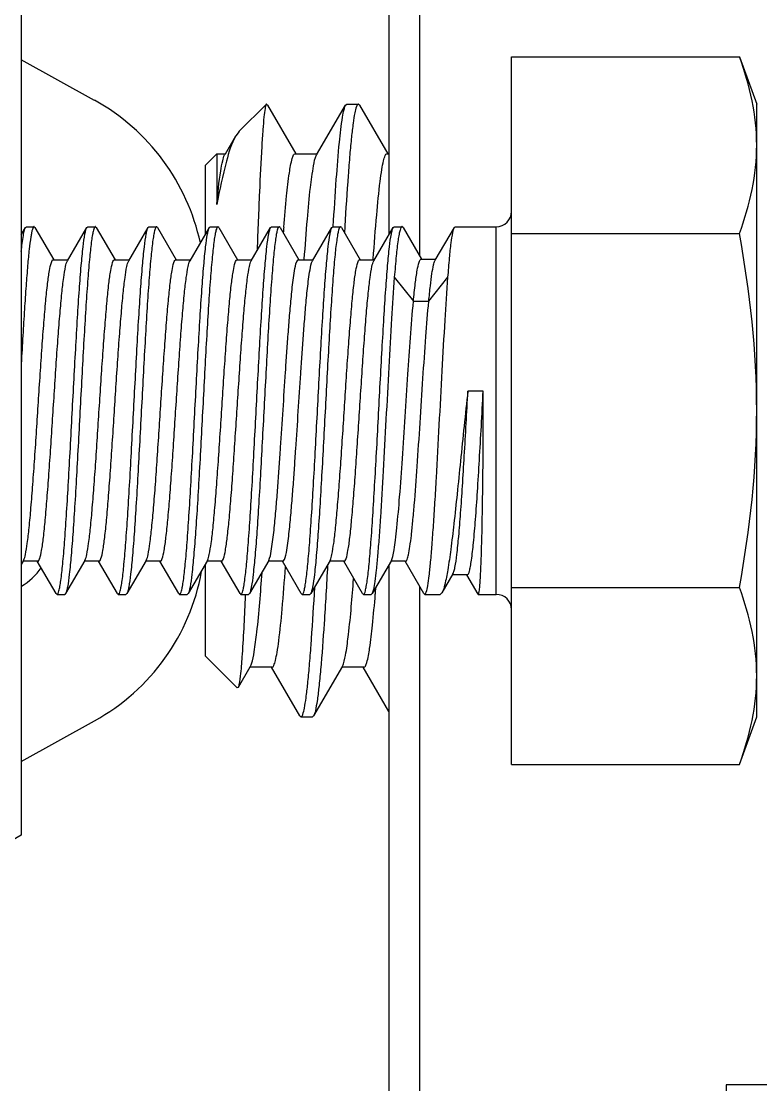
# Model space of a CAD drawing. Extents: x 4995099 to 5303443, y 4627657 to 4889583.
# Drawn here: x 5062047.6 to 5062170.9, y 4728725.1 to 4728902.5 of the extents above; entities that cross this region are included whole.
import ezdxf

# ---------------------------------------------------------------- set-up
doc = ezdxf.new("R2010")
doc.units = 0
doc.header["$LTSCALE"] = 1000
doc.header["$MEASUREMENT"] = 0
doc.layers.get('0').update_dxf_attribs({"color": 4, "linetype": 'CONTINUOUS'})

msp = doc.modelspace()

# ---------------------------------------------------------------- linework, layer by layer
for p, q in [((5062108.9, 4729011.34), (5062108.9, 4728866.89)), ((5062114.02, 4728960.23), (5062114.02, 4728863.34)), ((5062047.57, 4728908.39), (5062047.57, 4728766.75)), ((5062059.81, 4728889.3), (5062047.57, 4728896.08)), ((5062129.35, 4728896.58), (5062167.36, 4728896.58)), ((5062129.35, 4728778.55), (5062129.35, 4728896.58)), ((5062167.36, 4728896.58), (5062170.24, 4728888.68)), ((5062083.89, 4728884.11), (5062088.46, 4728888.68)), ((5062088.46, 4728888.68), (5062088.43, 4728888.64)), ((5062088.66, 4728888.5), (5062088.46, 4728888.68)), ((5062101.67, 4728888.51), (5062101.87, 4728888.68)), ((5062101.87, 4728888.68), (5062103.79, 4728888.68)), ((5062101.87, 4728888.68), (5062103.79, 4728888.68)), ((5062103.79, 4728888.68), (5062103.77, 4728888.67)), ((5062104, 4728888.5), (5062103.79, 4728888.68)), ((5062170.24, 4728786.46), (5062170.24, 4728888.68)), ((5062088.66, 4728888.5), (5062093.36, 4728880.4)), ((5062096.84, 4728880.19), (5062101.67, 4728888.51)), ((5062104, 4728888.5), (5062108.69, 4728880.4)), ((5062081.62, 4728880.4), (5062083.37, 4728883.39)), ((5062083.9, 4728884.11), (5062083.37, 4728883.39)), ((5062078.24, 4728878.46), (5062080.18, 4728880.4)), ((5062080.18, 4728880.4), (5062081.62, 4728880.4)), ((5062080.18, 4728880.4), (5062080.18, 4728871.93)), ((5062081.5, 4728880.19), (5062081.62, 4728880.4)), ((5062093.24, 4728880.4), (5062096.96, 4728880.4)), ((5062108.57, 4728880.4), (5062108.9, 4728880.4)), ((5062078.24, 4728878.46), (5062078.24, 4728866.89)), ((5062047.57, 4728866.89), (5062048.28, 4728868.11)), ((5062048.28, 4728868.11), (5062048.43, 4728868.23)), ((5062048.43, 4728868.23), (5062049.71, 4728868.23)), ((5062048.43, 4728868.23), (5062049.71, 4728868.23)), ((5062049.86, 4728868.11), (5062049.71, 4728868.23)), ((5062049.86, 4728868.11), (5062052.99, 4728862.71)), ((5062055.27, 4728862.56), (5062058.5, 4728868.11)), ((5062058.5, 4728868.11), (5062058.65, 4728868.23)), ((5062058.65, 4728868.23), (5062059.93, 4728868.23)), ((5062058.65, 4728868.23), (5062059.93, 4728868.23)), ((5062060.08, 4728868.11), (5062059.93, 4728868.23)), ((5062060.08, 4728868.11), (5062063.21, 4728862.71)), ((5062065.49, 4728862.56), (5062068.72, 4728868.11)), ((5062068.72, 4728868.11), (5062068.87, 4728868.23)), ((5062068.87, 4728868.23), (5062070.15, 4728868.23)), ((5062068.87, 4728868.23), (5062070.15, 4728868.23)), ((5062070.18, 4728868.23), (5062070.15, 4728868.23)), ((5062070.3, 4728868.11), (5062070.18, 4728868.23)), ((5062070.3, 4728868.11), (5062073.43, 4728862.71)), ((5062075.72, 4728862.56), (5062078.95, 4728868.11)), ((5062078.95, 4728868.11), (5062079.1, 4728868.23)), ((5062079.1, 4728868.23), (5062080.38, 4728868.23)), ((5062079.1, 4728868.23), (5062080.38, 4728868.23)), ((5062080.52, 4728868.11), (5062080.38, 4728868.23)), ((5062080.52, 4728868.11), (5062083.65, 4728862.71)), ((5062085.94, 4728862.56), (5062089.17, 4728868.11)), ((5062089.17, 4728868.11), (5062089.32, 4728868.23)), ((5062089.32, 4728868.23), (5062090.6, 4728868.23)), ((5062089.32, 4728868.23), (5062090.6, 4728868.23)), ((5062090.75, 4728868.11), (5062090.6, 4728868.23)), ((5062090.75, 4728868.11), (5062093.88, 4728862.71)), ((5062096.16, 4728862.56), (5062099.39, 4728868.11)), ((5062099.39, 4728868.11), (5062099.54, 4728868.23)), ((5062099.54, 4728868.23), (5062100.82, 4728868.23)), ((5062099.54, 4728868.23), (5062100.82, 4728868.23)), ((5062100.97, 4728868.11), (5062100.82, 4728868.23)), ((5062100.97, 4728868.11), (5062104.1, 4728862.71)), ((5062101.52, 4728868.09), (5062101.48, 4728867.29)), ((5062101.54, 4728868.31), (5062101.52, 4728868.09)), ((5062106.38, 4728862.56), (5062109.61, 4728868.11)), ((5062109.61, 4728868.11), (5062109.76, 4728868.23)), ((5062109.76, 4728868.23), (5062111.08, 4728868.23)), ((5062109.76, 4728868.23), (5062111.08, 4728868.23)), ((5062111.26, 4728868.08), (5062111.08, 4728868.23)), ((5062111.26, 4728868.08), (5062114.33, 4728862.79)), ((5062116.61, 4728862.63), (5062119.81, 4728868.12)), ((5062119.81, 4728868.12), (5062119.94, 4728868.23)), ((5062119.94, 4728868.23), (5062126.79, 4728868.23)), ((5062119.94, 4728868.23), (5062126.79, 4728868.23)), ((5062126.79, 4728806.9), (5062126.79, 4728868.23)), ((5062129.35, 4728867.08), (5062167.36, 4728867.08)), ((5062052.9, 4728862.71), (5062055.36, 4728862.71)), ((5062063.12, 4728862.71), (5062065.58, 4728862.71)), ((5062073.34, 4728862.71), (5062075.81, 4728862.71)), ((5062083.56, 4728862.71), (5062086.03, 4728862.71)), ((5062093.78, 4728862.71), (5062096.25, 4728862.71)), ((5062104.01, 4728862.71), (5062106.47, 4728862.71)), ((5062106.27, 4728862.68), (5062106.28, 4728862.85)), ((5062114.24, 4728862.79), (5062116.71, 4728862.79)), ((5062109.8, 4728859.79), (5062112.99, 4728855.79)), ((5062115.55, 4728855.79), (5062118.75, 4728859.79)), ((5062112.99, 4728855.79), (5062115.55, 4728855.79)), ((5062124.62, 4728840.82), (5062122.07, 4728840.82)), ((5062047.97, 4728812.58), (5062047.57, 4728811.9)), ((5062050.34, 4728812.42), (5062047.88, 4728812.42)), ((5062053.39, 4728807.03), (5062050.25, 4728812.42)), ((5062058.19, 4728812.58), (5062054.97, 4728807.03)), ((5062060.56, 4728812.42), (5062058.1, 4728812.42)), ((5062063.61, 4728807.03), (5062060.47, 4728812.42)), ((5062068.41, 4728812.58), (5062065.19, 4728807.03)), ((5062070.78, 4728812.42), (5062068.32, 4728812.42)), ((5062073.84, 4728807.03), (5062070.69, 4728812.42)), ((5062078.63, 4728812.58), (5062075.41, 4728807.03)), ((5062081.01, 4728812.42), (5062078.54, 4728812.42)), ((5062084.06, 4728807.03), (5062080.92, 4728812.42)), ((5062088.85, 4728812.58), (5062085.64, 4728807.03)), ((5062091.23, 4728812.42), (5062088.76, 4728812.42)), ((5062094.28, 4728807.03), (5062091.14, 4728812.42)), ((5062099.08, 4728812.58), (5062095.86, 4728807.03)), ((5062101.45, 4728812.42), (5062098.99, 4728812.42)), ((5062104.5, 4728807.03), (5062101.36, 4728812.42)), ((5062109.3, 4728812.58), (5062106.08, 4728807.03)), ((5062111.67, 4728812.42), (5062109.21, 4728812.42)), ((5062114.72, 4728807.03), (5062111.58, 4728812.42)), ((5062078.24, 4728811.9), (5062078.24, 4728796.68)), ((5062108.9, 4728811.9), (5062108.9, 4728663.8)), ((5062119.58, 4728810.32), (5062117.75, 4728807.18)), ((5062121.97, 4728810.18), (5062119.5, 4728810.18)), ((5062123.77, 4728806.94), (5062121.89, 4728810.18)), ((5062096.48, 4728806.99), (5062096.54, 4728808.15)), ((5062114.02, 4728808.25), (5062114.02, 4728658.69)), ((5062117.75, 4728807.18), (5062117.43, 4728806.9)), ((5062129.35, 4728808.06), (5062167.36, 4728808.06)), ((5062053.39, 4728807.03), (5062053.54, 4728806.9)), ((5062053.54, 4728806.9), (5062054.82, 4728806.9)), ((5062053.54, 4728806.9), (5062054.82, 4728806.9)), ((5062054.97, 4728807.03), (5062054.82, 4728806.9)), ((5062063.61, 4728807.03), (5062063.76, 4728806.9)), ((5062063.76, 4728806.9), (5062065.04, 4728806.9)), ((5062063.76, 4728806.9), (5062065.04, 4728806.9)), ((5062065.19, 4728807.03), (5062065.04, 4728806.9)), ((5062073.84, 4728807.03), (5062073.98, 4728806.9)), ((5062073.98, 4728806.9), (5062075.26, 4728806.9)), ((5062073.98, 4728806.9), (5062075.26, 4728806.9)), ((5062075.41, 4728807.03), (5062075.26, 4728806.9)), ((5062084.06, 4728807.03), (5062084.21, 4728806.9)), ((5062084.21, 4728806.9), (5062085.49, 4728806.9)), ((5062084.21, 4728806.9), (5062085.49, 4728806.9)), ((5062084.94, 4728806.8), (5062084.94, 4728806.74)), ((5062085.64, 4728807.03), (5062085.49, 4728806.9)), ((5062094.28, 4728807.03), (5062094.43, 4728806.9)), ((5062094.43, 4728806.9), (5062095.71, 4728806.9)), ((5062094.43, 4728806.9), (5062095.71, 4728806.9)), ((5062095.86, 4728807.03), (5062095.71, 4728806.9)), ((5062096.47, 4728806.94), (5062096.48, 4728806.99)), ((5062104.5, 4728807.03), (5062104.65, 4728806.9)), ((5062104.65, 4728806.9), (5062105.93, 4728806.9)), ((5062104.65, 4728806.9), (5062105.93, 4728806.9)), ((5062106.08, 4728807.03), (5062105.93, 4728806.9)), ((5062114.72, 4728807.03), (5062114.87, 4728806.9)), ((5062114.87, 4728806.9), (5062117.43, 4728806.9)), ((5062114.87, 4728806.9), (5062117.43, 4728806.9)), ((5062123.77, 4728806.94), (5062123.81, 4728806.9)), ((5062123.81, 4728806.9), (5062126.79, 4728806.9)), ((5062123.81, 4728806.9), (5062126.79, 4728806.9)), ((5062078.24, 4728796.68), (5062083.6, 4728791.32)), ((5062085.7, 4728794.74), (5062083.74, 4728791.37)), ((5062085.82, 4728794.95), (5062085.7, 4728794.74)), ((5062089.41, 4728794.74), (5062085.7, 4728794.74)), ((5062094.01, 4728786.63), (5062089.29, 4728794.74)), ((5062101.15, 4728794.95), (5062096.33, 4728786.63)), ((5062104.74, 4728794.74), (5062101.03, 4728794.74)), ((5062108.9, 4728787.38), (5062104.62, 4728794.74)), ((5062083.74, 4728791.37), (5062083.6, 4728791.32)), ((5062047.57, 4728779.05), (5062059.81, 4728785.83)), ((5062094.01, 4728786.63), (5062094.21, 4728786.46)), ((5062094.21, 4728786.46), (5062096.13, 4728786.46)), ((5062094.21, 4728786.46), (5062096.13, 4728786.46)), ((5062094.21, 4728786.46), (5062094.24, 4728786.46)), ((5062096.33, 4728786.63), (5062096.13, 4728786.46)), ((5062167.36, 4728778.55), (5062170.24, 4728786.46)), ((5062129.35, 4728778.55), (5062167.36, 4728778.55)), ((5062047.57, 4728766.75), (5061924.91, 4728695.93)), ((5062195.79, 4728725.13), (5062165.13, 4728725.13)), ((5062165.13, 4728725.13), (5062165.13, 4728699.57))]:
    msp.add_line(p, q)
for centre, radius, start, end in [((5062042.46, 4728858.01), 35.78, 12.1061, 61), ((5062126.79, 4728870.79), 2.56, 270, 0), ((5062049.71, 4728868.15), 0.0874, 90.0399, 101.0259), ((5062059.93, 4728868.15), 0.0874, 90.0398, 101.0109), ((5062080.38, 4728868.15), 0.0874, 90.0397, 101.0086), ((5062090.6, 4728868.15), 0.0874, 90.0406, 101.0887), ((5062477.44, 4728836.74), 387.37, 175.3494, 175.4873), ((5062100.82, 4728868.15), 0.0873, 90.0396, 100.9957), ((5062111.08, 4728868.14), 0.0989, 90.0053, 95.8146), ((5062042.46, 4728817.12), 10.22, 300.1102, 325.6732), ((5062042.46, 4728817.12), 35.78, 299, 349.6549), ((5061719.17, 4728838.51), 388.75, 355.3422, 355.5016), ((5062053.54, 4728806.99), 0.0873, 270.0385, 280.8952), ((5062063.76, 4728806.99), 0.0873, 270.0368, 280.7312), ((5062073.98, 4728806.99), 0.0873, 270.0386, 280.9011), ((5062084.21, 4728806.99), 0.0873, 270.037, 280.7443), ((5062094.43, 4728806.99), 0.0873, 270.0386, 280.9047), ((5062104.65, 4728806.99), 0.0873, 270.0373, 280.776), ((5062114.87, 4728806.99), 0.0872, 270.0331, 280.3601), ((5062126.79, 4728804.35), 2.56, 0, 90)]:
    msp.add_arc(centre, radius, start, end)
for points, knots in [([(5062170.24, 4728881.83), (5062170.24, 4728884.31), (5062169.68, 4728889.35), (5062168.23, 4728894.19), (5062167.36, 4728896.58)], [0, 0, 0, 0, 0.493589, 1, 1, 1, 1]), ([(5062088.43, 4728888.64), (5062088.31, 4728888.44), (5062088.21, 4728887.71), (5062088.01, 4728886.32), (5062087.85, 4728884.18), (5062087.57, 4728880.02), (5062087.26, 4728873.33), (5062087.03, 4728867.58), (5062086.91, 4728864.34)], [0, 0, 0, 0, 0.028803, 0.087347, 0.175234, 0.291375, 0.601546, 1, 1, 1, 1]), ([(5062103.77, 4728888.67), (5062103.61, 4728888.64), (5062103.4, 4728888.03), (5062103.15, 4728887.04), (5062102.89, 4728885.29), (5062102.62, 4728882.98), (5062102.35, 4728880.06), (5062101.96, 4728875.11), (5062101.7, 4728871.13), (5062101.54, 4728868.31)], [0, 0, 0, 0, 0.023735, 0.077097, 0.161261, 0.275517, 0.41849, 0.588403, 1, 1, 1, 1]), ([(5062099.61, 4728868.25), (5062099.77, 4728870.88), (5062100.06, 4728875.57), (5062100.56, 4728881.65), (5062100.97, 4728885.55), (5062101.36, 4728887.6), (5062101.54, 4728888.28), (5062101.67, 4728888.51)], [0, 0, 0, 0, 0.387493, 0.691197, 0.897942, 0.962227, 1, 1, 1, 1]), ([(5062083.37, 4728883.39), (5062082.61, 4728882.09), (5062081.49, 4728878.21), (5062080.65, 4728874.35), (5062080.18, 4728871.93)], [0, 0, 0, 0, 0.378609, 1, 1, 1, 1]), ([(5062167.36, 4728867.08), (5062168.23, 4728869.47), (5062169.68, 4728874.31), (5062170.24, 4728879.35), (5062170.24, 4728881.83)], [0, 0, 0, 0, 0.506411, 1, 1, 1, 1]), ([(5062080.18, 4728871.93), (5062080.36, 4728873.8), (5062080.6, 4728876.26), (5062081.1, 4728878.99), (5062081.33, 4728879.9), (5062081.5, 4728880.19)], [0, 0, 0, 0, 0.670781, 0.879418, 1, 1, 1, 1]), ([(5062091.35, 4728868.14), (5062091.49, 4728869.88), (5062091.76, 4728872.92), (5062092.19, 4728876.71), (5062092.6, 4728879.06), (5062092.91, 4728880.08), (5062093.14, 4728880.4), (5062093.24, 4728880.4)], [0, 0, 0, 0, 0.418103, 0.729509, 0.923457, 0.975156, 1, 1, 1, 1]), ([(5062094.78, 4728862.83), (5062094.94, 4728865.05), (5062095.25, 4728869.02), (5062095.7, 4728874.24), (5062096.23, 4728877.77), (5062096.52, 4728879.65), (5062096.84, 4728880.19)], [0, 0, 0, 0, 0.381891, 0.683609, 0.892235, 1, 1, 1, 1]), ([(5062106.28, 4728862.85), (5062106.46, 4728865.3), (5062106.78, 4728869.6), (5062107.27, 4728874.6), (5062107.67, 4728877.58), (5062107.96, 4728879.07), (5062108.17, 4728879.9), (5062108.44, 4728880.4), (5062108.57, 4728880.4)], [0, 0, 0, 0, 0.413981, 0.72778, 0.84167, 0.924911, 0.976907, 1, 1, 1, 1]), ([(5062049.69, 4728868.23), (5062049.63, 4728868.22), (5062049.52, 4728868.05), (5062049.41, 4728867.72), (5062049.28, 4728867.18), (5062049.09, 4728866.09), (5062048.86, 4728864.26), (5062048.61, 4728861.55), (5062048.35, 4728858.2), (5062048.09, 4728854.31), (5062047.83, 4728849.97), (5062047.66, 4728846.95), (5062047.57, 4728845.38)], [0, 0, 0, 0, 0.007976, 0.023399, 0.047119, 0.079188, 0.167777, 0.287121, 0.434165, 0.605074, 0.795358, 1, 1, 1, 1]), ([(5062047.57, 4728864.08), (5062047.67, 4728864.99), (5062047.8, 4728866.18), (5062048.07, 4728867.51), (5062048.19, 4728867.96), (5062048.28, 4728868.11)], [0, 0, 0, 0, 0.664814, 0.874197, 1, 1, 1, 1]), ([(5062053.56, 4728806.9), (5062053.63, 4728806.92), (5062053.77, 4728807.16), (5062053.89, 4728807.59), (5062054.04, 4728808.32), (5062054.26, 4728809.78), (5062054.53, 4728812.23), (5062054.82, 4728815.82), (5062055.12, 4728820.2), (5062055.42, 4728825.2), (5062055.73, 4728830.64), (5062056.03, 4728836.34), (5062056.33, 4728842.08), (5062056.64, 4728847.66), (5062056.94, 4728852.87), (5062057.24, 4728857.54), (5062057.54, 4728861.48), (5062057.84, 4728864.57), (5062058.09, 4728866.55), (5062058.32, 4728867.62), (5062058.43, 4728867.98), (5062058.5, 4728868.11)], [0, 0, 0, 0, 0.003708, 0.011331, 0.023205, 0.039308, 0.083699, 0.143025, 0.215195, 0.297631, 0.387378, 0.481219, 0.575789, 0.667691, 0.753629, 0.830521, 0.895618, 0.946611, 0.981731, 0.992985, 1, 1, 1, 1]), ([(5062059.92, 4728868.23), (5062059.84, 4728868.22), (5062059.71, 4728867.98), (5062059.58, 4728867.55), (5062059.43, 4728866.82), (5062059.21, 4728865.36), (5062058.95, 4728862.91), (5062058.65, 4728859.32), (5062058.35, 4728854.94), (5062058.05, 4728849.94), (5062057.74, 4728844.5), (5062057.44, 4728838.8), (5062057.14, 4728833.06), (5062056.83, 4728827.49), (5062056.53, 4728822.27), (5062056.23, 4728817.61), (5062055.93, 4728813.66), (5062055.64, 4728810.57), (5062055.39, 4728808.59), (5062055.16, 4728807.52), (5062055.04, 4728807.16), (5062054.97, 4728807.03)], [0, 0, 0, 0, 0.003711, 0.011337, 0.023212, 0.039315, 0.083701, 0.143019, 0.215177, 0.2976, 0.387333, 0.481165, 0.575727, 0.667621, 0.753554, 0.830449, 0.895556, 0.946563, 0.981704, 0.992971, 1, 1, 1, 1]), ([(5062063.78, 4728806.9), (5062063.85, 4728806.92), (5062063.99, 4728807.16), (5062064.11, 4728807.59), (5062064.27, 4728808.32), (5062064.49, 4728809.77), (5062064.75, 4728812.22), (5062065.04, 4728815.82), (5062065.34, 4728820.19), (5062065.65, 4728825.19), (5062065.95, 4728830.64), (5062066.25, 4728836.34), (5062066.56, 4728842.08), (5062066.86, 4728847.65), (5062067.16, 4728852.87), (5062067.46, 4728857.53), (5062067.76, 4728861.48), (5062068.06, 4728864.57), (5062068.31, 4728866.55), (5062068.54, 4728867.62), (5062068.65, 4728867.98), (5062068.72, 4728868.11)], [0, 0, 0, 0, 0.003703, 0.01132, 0.023187, 0.039284, 0.083664, 0.142983, 0.215146, 0.297577, 0.387325, 0.481173, 0.575752, 0.667661, 0.753607, 0.830509, 0.895614, 0.946609, 0.98173, 0.992984, 1, 1, 1, 1]), ([(5062070.15, 4728868.23), (5062070.08, 4728868.23), (5062069.94, 4728868.01), (5062069.82, 4728867.61), (5062069.66, 4728866.9), (5062069.44, 4728865.47), (5062069.18, 4728863.05), (5062068.88, 4728859.48), (5062068.58, 4728855.12), (5062068.28, 4728850.12), (5062067.98, 4728844.67), (5062067.67, 4728838.96), (5062067.37, 4728833.2), (5062067.06, 4728827.6), (5062066.76, 4728822.36), (5062066.46, 4728817.67), (5062066.16, 4728813.7), (5062065.86, 4728810.59), (5062065.61, 4728808.6), (5062065.38, 4728807.52), (5062065.26, 4728807.16), (5062065.19, 4728807.03)], [0, 0, 0, 0, 0.003386, 0.010605, 0.022094, 0.037845, 0.081651, 0.140562, 0.21249, 0.294853, 0.384679, 0.47873, 0.573605, 0.66588, 0.752224, 0.829521, 0.894986, 0.946281, 0.981617, 0.992941, 1, 1, 1, 1]), ([(5062074, 4728806.9), (5062074.08, 4728806.92), (5062074.21, 4728807.16), (5062074.34, 4728807.59), (5062074.49, 4728808.32), (5062074.71, 4728809.78), (5062074.97, 4728812.23), (5062075.27, 4728815.82), (5062075.57, 4728820.2), (5062075.87, 4728825.2), (5062076.17, 4728830.64), (5062076.47, 4728836.34), (5062076.78, 4728842.08), (5062077.08, 4728847.66), (5062077.38, 4728852.87), (5062077.69, 4728857.54), (5062077.98, 4728861.48), (5062078.28, 4728864.57), (5062078.53, 4728866.55), (5062078.76, 4728867.62), (5062078.87, 4728867.98), (5062078.95, 4728868.11)], [0, 0, 0, 0, 0.003708, 0.011332, 0.023206, 0.039309, 0.083701, 0.143026, 0.215196, 0.297631, 0.387378, 0.481219, 0.575788, 0.66769, 0.753628, 0.830521, 0.895618, 0.94661, 0.98173, 0.992985, 1, 1, 1, 1]), ([(5062080.36, 4728868.23), (5062080.28, 4728868.22), (5062080.15, 4728867.98), (5062080.02, 4728867.55), (5062079.87, 4728866.82), (5062079.65, 4728865.36), (5062079.39, 4728862.91), (5062079.09, 4728859.32), (5062078.79, 4728854.94), (5062078.49, 4728849.94), (5062078.19, 4728844.5), (5062077.89, 4728838.8), (5062077.58, 4728833.06), (5062077.28, 4728827.49), (5062076.98, 4728822.27), (5062076.67, 4728817.61), (5062076.38, 4728813.66), (5062076.08, 4728810.57), (5062075.83, 4728808.59), (5062075.6, 4728807.52), (5062075.49, 4728807.16), (5062075.41, 4728807.03)], [0, 0, 0, 0, 0.003711, 0.011337, 0.023212, 0.039314, 0.0837, 0.143018, 0.215176, 0.297599, 0.387332, 0.481164, 0.575726, 0.667621, 0.753554, 0.830449, 0.895556, 0.946563, 0.981704, 0.992971, 1, 1, 1, 1]), ([(5062084.22, 4728806.9), (5062084.3, 4728806.92), (5062084.43, 4728807.16), (5062084.56, 4728807.59), (5062084.71, 4728808.32), (5062084.93, 4728809.77), (5062085.19, 4728812.22), (5062085.49, 4728815.82), (5062085.79, 4728820.19), (5062086.09, 4728825.19), (5062086.39, 4728830.64), (5062086.7, 4728836.34), (5062087, 4728842.08), (5062087.3, 4728847.66), (5062087.61, 4728852.87), (5062087.91, 4728857.53), (5062088.2, 4728861.48), (5062088.5, 4728864.57), (5062088.75, 4728866.55), (5062088.98, 4728867.62), (5062089.1, 4728867.98), (5062089.17, 4728868.11)], [0, 0, 0, 0, 0.003703, 0.011321, 0.023188, 0.039286, 0.083667, 0.142986, 0.21515, 0.297581, 0.387329, 0.481177, 0.575755, 0.667664, 0.753609, 0.83051, 0.895615, 0.94661, 0.98173, 0.992984, 1, 1, 1, 1]), ([(5062090.58, 4728868.23), (5062090.51, 4728868.22), (5062090.37, 4728867.98), (5062090.24, 4728867.55), (5062090.09, 4728866.82), (5062089.87, 4728865.36), (5062089.61, 4728862.91), (5062089.32, 4728859.32), (5062089.02, 4728854.94), (5062088.71, 4728849.94), (5062088.41, 4728844.5), (5062088.11, 4728838.8), (5062087.8, 4728833.06), (5062087.5, 4728827.49), (5062087.2, 4728822.27), (5062086.9, 4728817.61), (5062086.6, 4728813.66), (5062086.3, 4728810.57), (5062086.05, 4728808.59), (5062085.82, 4728807.52), (5062085.71, 4728807.16), (5062085.64, 4728807.03)], [0, 0, 0, 0, 0.003714, 0.011343, 0.023221, 0.039327, 0.08372, 0.14304, 0.215198, 0.297619, 0.387351, 0.481178, 0.575732, 0.667622, 0.753555, 0.83045, 0.895556, 0.946562, 0.981703, 0.992971, 1, 1, 1, 1]), ([(5062094.44, 4728806.9), (5062094.52, 4728806.92), (5062094.65, 4728807.16), (5062094.78, 4728807.59), (5062094.93, 4728808.32), (5062095.15, 4728809.78), (5062095.41, 4728812.23), (5062095.71, 4728815.82), (5062096.01, 4728820.2), (5062096.31, 4728825.2), (5062096.62, 4728830.64), (5062096.92, 4728836.34), (5062097.22, 4728842.08), (5062097.53, 4728847.66), (5062097.83, 4728852.87), (5062098.13, 4728857.54), (5062098.43, 4728861.48), (5062098.72, 4728864.57), (5062098.97, 4728866.55), (5062099.2, 4728867.62), (5062099.32, 4728867.98), (5062099.39, 4728868.11)], [0, 0, 0, 0, 0.003708, 0.011332, 0.023206, 0.03931, 0.083702, 0.143027, 0.215196, 0.297632, 0.387379, 0.481219, 0.575788, 0.66769, 0.753628, 0.830521, 0.895618, 0.946611, 0.98173, 0.992985, 1, 1, 1, 1]), ([(5062100.8, 4728868.23), (5062100.73, 4728868.22), (5062100.59, 4728867.98), (5062100.47, 4728867.55), (5062100.32, 4728866.82), (5062100.09, 4728865.36), (5062099.83, 4728862.91), (5062099.54, 4728859.32), (5062099.24, 4728854.94), (5062098.94, 4728849.94), (5062098.63, 4728844.5), (5062098.33, 4728838.8), (5062098.03, 4728833.06), (5062097.72, 4728827.49), (5062097.42, 4728822.27), (5062097.12, 4728817.61), (5062096.82, 4728813.66), (5062096.53, 4728810.57), (5062096.27, 4728808.59), (5062096.04, 4728807.52), (5062095.93, 4728807.16), (5062095.86, 4728807.03)], [0, 0, 0, 0, 0.003711, 0.011336, 0.02321, 0.039312, 0.083698, 0.143015, 0.215173, 0.297594, 0.387327, 0.481159, 0.575721, 0.667617, 0.753551, 0.830448, 0.895556, 0.946563, 0.981704, 0.992971, 1, 1, 1, 1]), ([(5062104.67, 4728806.9), (5062104.74, 4728806.92), (5062104.87, 4728807.16), (5062105, 4728807.59), (5062105.15, 4728808.32), (5062105.37, 4728809.78), (5062105.64, 4728812.22), (5062105.93, 4728815.82), (5062106.23, 4728820.19), (5062106.53, 4728825.19), (5062106.84, 4728830.64), (5062107.14, 4728836.34), (5062107.44, 4728842.08), (5062107.75, 4728847.66), (5062108.05, 4728852.87), (5062108.35, 4728857.53), (5062108.65, 4728861.48), (5062108.94, 4728864.57), (5062109.2, 4728866.55), (5062109.43, 4728867.62), (5062109.54, 4728867.98), (5062109.61, 4728868.11)], [0, 0, 0, 0, 0.003704, 0.011323, 0.023191, 0.03929, 0.083673, 0.142993, 0.215158, 0.297591, 0.387338, 0.481186, 0.575764, 0.667671, 0.753614, 0.830513, 0.895616, 0.946611, 0.98173, 0.992985, 1, 1, 1, 1]), ([(5062111.07, 4728868.23), (5062111, 4728868.23), (5062110.85, 4728868), (5062110.72, 4728867.58), (5062110.56, 4728866.88), (5062110.34, 4728865.45), (5062110.07, 4728863.05), (5062109.9, 4728860.98), (5062109.8, 4728859.79)], [0, 0, 0, 0, 0.025999, 0.078741, 0.161216, 0.273457, 0.583864, 1, 1, 1, 1]), ([(5062118.75, 4728859.79), (5062118.83, 4728860.87), (5062118.99, 4728862.78), (5062119.23, 4728865.28), (5062119.5, 4728866.97), (5062119.66, 4728867.86), (5062119.81, 4728868.12)], [0, 0, 0, 0, 0.385426, 0.68535, 0.89169, 1, 1, 1, 1]), ([(5062047.97, 4728812.58), (5062048.14, 4728812.87), (5062048.34, 4728813.84), (5062048.64, 4728815.64), (5062048.92, 4728818.24), (5062049.22, 4728821.53), (5062049.52, 4728825.39), (5062049.94, 4728831.27), (5062050.33, 4728837.41), (5062050.73, 4728843.6), (5062051.03, 4728848.03), (5062051.34, 4728852.09), (5062051.63, 4728855.62), (5062051.93, 4728858.52), (5062052.21, 4728860.66), (5062052.48, 4728861.96), (5062052.69, 4728862.55), (5062052.83, 4728862.71), (5062052.9, 4728862.71)], [0, 0, 0, 0, 0.020221, 0.057009, 0.109346, 0.175452, 0.253005, 0.33926, 0.525406, 0.618671, 0.707625, 0.789106, 0.860221, 0.918463, 0.961812, 0.988888, 0.996222, 1, 1, 1, 1]), ([(5062050.34, 4728812.42), (5062050.4, 4728812.42), (5062050.55, 4728812.59), (5062050.76, 4728813.17), (5062051.03, 4728814.48), (5062051.31, 4728816.62), (5062051.6, 4728819.52), (5062051.9, 4728823.05), (5062052.2, 4728827.11), (5062052.51, 4728831.54), (5062052.91, 4728837.73), (5062053.3, 4728843.88), (5062053.71, 4728849.76), (5062054.01, 4728853.62), (5062054.32, 4728856.9), (5062054.6, 4728859.5), (5062054.9, 4728861.3), (5062055.1, 4728862.27), (5062055.27, 4728862.56)], [0, 0, 0, 0, 0.003779, 0.011114, 0.038197, 0.081556, 0.139811, 0.210942, 0.292439, 0.381409, 0.474688, 0.660849, 0.747103, 0.824649, 0.89074, 0.943055, 0.979813, 1, 1, 1, 1]), ([(5062058.19, 4728812.58), (5062058.36, 4728812.87), (5062058.56, 4728813.84), (5062058.86, 4728815.64), (5062059.15, 4728818.24), (5062059.45, 4728821.53), (5062059.75, 4728825.39), (5062060.16, 4728831.27), (5062060.55, 4728837.41), (5062060.95, 4728843.6), (5062061.26, 4728848.03), (5062061.56, 4728852.09), (5062061.86, 4728855.62), (5062062.15, 4728858.52), (5062062.43, 4728860.66), (5062062.7, 4728861.96), (5062062.91, 4728862.55), (5062063.05, 4728862.71), (5062063.12, 4728862.71)], [0, 0, 0, 0, 0.020221, 0.057009, 0.109346, 0.175452, 0.253005, 0.33926, 0.525406, 0.618671, 0.707625, 0.789106, 0.860221, 0.918463, 0.961812, 0.988889, 0.996222, 1, 1, 1, 1]), ([(5062060.56, 4728812.42), (5062060.63, 4728812.42), (5062060.77, 4728812.59), (5062060.98, 4728813.17), (5062061.25, 4728814.48), (5062061.53, 4728816.62), (5062061.83, 4728819.52), (5062062.12, 4728823.05), (5062062.43, 4728827.11), (5062062.73, 4728831.54), (5062063.13, 4728837.73), (5062063.52, 4728843.88), (5062063.94, 4728849.76), (5062064.24, 4728853.62), (5062064.54, 4728856.9), (5062064.82, 4728859.5), (5062065.12, 4728861.3), (5062065.32, 4728862.27), (5062065.49, 4728862.56)], [0, 0, 0, 0, 0.003779, 0.011114, 0.038196, 0.081556, 0.139811, 0.210942, 0.292439, 0.38141, 0.474688, 0.660849, 0.747103, 0.824649, 0.89074, 0.943055, 0.979813, 1, 1, 1, 1]), ([(5062068.41, 4728812.58), (5062068.58, 4728812.87), (5062068.78, 4728813.84), (5062069.08, 4728815.64), (5062069.37, 4728818.24), (5062069.67, 4728821.53), (5062069.97, 4728825.39), (5062070.38, 4728831.27), (5062070.77, 4728837.41), (5062071.18, 4728843.6), (5062071.48, 4728848.03), (5062071.78, 4728852.09), (5062072.08, 4728855.62), (5062072.38, 4728858.52), (5062072.66, 4728860.66), (5062072.92, 4728861.96), (5062073.13, 4728862.55), (5062073.28, 4728862.71), (5062073.34, 4728862.71)], [0, 0, 0, 0, 0.020221, 0.057008, 0.109345, 0.17545, 0.253003, 0.339257, 0.525401, 0.618666, 0.70762, 0.789101, 0.860217, 0.918459, 0.96181, 0.988888, 0.996221, 1, 1, 1, 1]), ([(5062070.78, 4728812.42), (5062070.85, 4728812.42), (5062071, 4728812.59), (5062071.2, 4728813.17), (5062071.47, 4728814.48), (5062071.75, 4728816.62), (5062072.05, 4728819.52), (5062072.35, 4728823.05), (5062072.65, 4728827.11), (5062072.95, 4728831.54), (5062073.35, 4728837.73), (5062073.75, 4728843.88), (5062074.16, 4728849.76), (5062074.46, 4728853.62), (5062074.76, 4728856.9), (5062075.04, 4728859.5), (5062075.34, 4728861.3), (5062075.54, 4728862.27), (5062075.72, 4728862.56)], [0, 0, 0, 0, 0.003779, 0.011113, 0.038196, 0.081555, 0.139809, 0.210939, 0.292435, 0.381405, 0.474683, 0.660843, 0.747096, 0.824643, 0.890735, 0.943051, 0.979811, 1, 1, 1, 1]), ([(5062078.63, 4728812.58), (5062078.8, 4728812.87), (5062079, 4728813.84), (5062079.31, 4728815.64), (5062079.59, 4728818.24), (5062079.89, 4728821.53), (5062080.19, 4728825.39), (5062080.6, 4728831.27), (5062081, 4728837.41), (5062081.4, 4728843.6), (5062081.7, 4728848.03), (5062082, 4728852.09), (5062082.3, 4728855.62), (5062082.6, 4728858.52), (5062082.88, 4728860.66), (5062083.14, 4728861.96), (5062083.35, 4728862.55), (5062083.5, 4728862.71), (5062083.56, 4728862.71)], [0, 0, 0, 0, 0.020221, 0.057009, 0.109346, 0.175452, 0.253005, 0.33926, 0.525406, 0.618671, 0.707625, 0.789106, 0.860221, 0.918463, 0.961812, 0.988889, 0.996221, 1, 1, 1, 1]), ([(5062081.01, 4728812.42), (5062081.07, 4728812.42), (5062081.22, 4728812.59), (5062081.42, 4728813.17), (5062081.69, 4728814.48), (5062081.97, 4728816.62), (5062082.27, 4728819.52), (5062082.57, 4728823.05), (5062082.87, 4728827.11), (5062083.17, 4728831.54), (5062083.57, 4728837.73), (5062083.97, 4728843.88), (5062084.38, 4728849.76), (5062084.68, 4728853.62), (5062084.98, 4728856.9), (5062085.26, 4728859.5), (5062085.56, 4728861.3), (5062085.77, 4728862.27), (5062085.94, 4728862.56)], [0, 0, 0, 0, 0.003779, 0.011113, 0.038196, 0.081556, 0.139811, 0.210942, 0.292439, 0.38141, 0.474689, 0.66085, 0.747103, 0.824649, 0.89074, 0.943055, 0.979813, 1, 1, 1, 1]), ([(5062088.85, 4728812.58), (5062089.09, 4728813.05), (5062089.28, 4728814.1), (5062089.51, 4728815.66), (5062089.7, 4728817.22), (5062089.91, 4728819.32), (5062090.14, 4728821.94), (5062090.39, 4728825.08), (5062090.61, 4728828.23), (5062090.9, 4728832.43), (5062091.24, 4728837.68), (5062091.58, 4728842.93), (5062091.86, 4728847.13), (5062092.09, 4728850.28), (5062092.33, 4728853.42), (5062092.57, 4728856.05), (5062092.77, 4728858.14), (5062093, 4728859.71), (5062093.19, 4728861.23), (5062093.42, 4728862.34), (5062093.78, 4728862.71)], [0, 0, 0, 0, 0.031186, 0.062475, 0.093704, 0.124983, 0.187517, 0.250043, 0.312574, 0.375103, 0.500161, 0.62522, 0.687747, 0.750283, 0.812799, 0.875353, 0.906651, 0.937778, 0.969229, 1, 1, 1, 1]), ([(5062091.23, 4728812.42), (5062091.59, 4728812.79), (5062091.82, 4728813.9), (5062092.02, 4728815.43), (5062092.24, 4728817), (5062092.44, 4728819.09), (5062092.68, 4728821.71), (5062092.93, 4728824.86), (5062093.15, 4728828.01), (5062093.44, 4728832.21), (5062093.78, 4728837.46), (5062094.12, 4728842.71), (5062094.4, 4728846.9), (5062094.63, 4728850.05), (5062094.87, 4728853.2), (5062095.1, 4728855.82), (5062095.31, 4728857.91), (5062095.5, 4728859.48), (5062095.73, 4728861.03), (5062095.92, 4728862.09), (5062096.16, 4728862.56)], [0, 0, 0, 0, 0.030768, 0.062218, 0.093344, 0.124643, 0.187198, 0.249714, 0.31225, 0.374778, 0.499837, 0.624896, 0.687425, 0.749956, 0.812483, 0.875017, 0.906295, 0.937525, 0.968815, 1, 1, 1, 1]), ([(5062099.08, 4728812.58), (5062099.25, 4728812.87), (5062099.45, 4728813.84), (5062099.75, 4728815.64), (5062100.03, 4728818.24), (5062100.33, 4728821.53), (5062100.63, 4728825.39), (5062101.05, 4728831.27), (5062101.44, 4728837.41), (5062101.84, 4728843.6), (5062102.14, 4728848.03), (5062102.45, 4728852.09), (5062102.74, 4728855.62), (5062103.04, 4728858.52), (5062103.32, 4728860.66), (5062103.59, 4728861.96), (5062103.79, 4728862.55), (5062103.94, 4728862.71), (5062104.01, 4728862.71)], [0, 0, 0, 0, 0.020221, 0.057009, 0.109346, 0.175452, 0.253005, 0.33926, 0.525406, 0.618671, 0.707626, 0.789106, 0.860222, 0.918463, 0.961813, 0.988889, 0.996221, 1, 1, 1, 1]), ([(5062101.45, 4728812.42), (5062101.51, 4728812.42), (5062101.66, 4728812.59), (5062101.87, 4728813.17), (5062102.14, 4728814.48), (5062102.42, 4728816.62), (5062102.71, 4728819.52), (5062103.01, 4728823.05), (5062103.31, 4728827.11), (5062103.61, 4728831.54), (5062104.02, 4728837.73), (5062104.41, 4728843.88), (5062104.82, 4728849.76), (5062105.12, 4728853.62), (5062105.42, 4728856.9), (5062105.71, 4728859.5), (5062106.01, 4728861.3), (5062106.21, 4728862.27), (5062106.38, 4728862.56)], [0, 0, 0, 0, 0.003779, 0.011114, 0.038197, 0.081557, 0.139812, 0.210943, 0.29244, 0.38141, 0.474689, 0.66085, 0.747103, 0.824649, 0.89074, 0.943055, 0.979813, 1, 1, 1, 1]), ([(5062112.99, 4728855.79), (5062113.08, 4728856.78), (5062113.26, 4728858.52), (5062113.55, 4728860.69), (5062113.82, 4728862.03), (5062114.03, 4728862.62), (5062114.18, 4728862.79), (5062114.24, 4728862.79)], [0, 0, 0, 0, 0.416821, 0.727006, 0.920674, 0.973077, 1, 1, 1, 1]), ([(5062115.55, 4728855.79), (5062115.63, 4728856.65), (5062115.78, 4728858.2), (5062116.03, 4728860.22), (5062116.29, 4728861.64), (5062116.47, 4728862.39), (5062116.61, 4728862.63)], [0, 0, 0, 0, 0.374921, 0.67078, 0.880329, 1, 1, 1, 1]), ([(5062109.8, 4728859.79), (5062109.63, 4728857.5), (5062109.3, 4728852.5), (5062108.86, 4728844.6), (5062108.41, 4728836.13), (5062107.96, 4728827.78), (5062107.58, 4728821.2), (5062107.26, 4728816.5), (5062107.03, 4728813.58), (5062106.8, 4728811.15), (5062106.59, 4728809.25), (5062106.36, 4728807.94), (5062106.2, 4728807.25), (5062106.08, 4728807.03)], [0, 0, 0, 0, 0.130118, 0.283774, 0.448524, 0.611007, 0.75805, 0.821983, 0.877746, 0.924216, 0.960473, 0.985838, 1, 1, 1, 1]), ([(5062114.89, 4728806.9), (5062114.94, 4728806.91), (5062115.05, 4728807.05), (5062115.22, 4728807.52), (5062115.42, 4728808.54), (5062115.65, 4728810.21), (5062115.88, 4728812.49), (5062116.11, 4728815.31), (5062116.35, 4728818.62), (5062116.59, 4728822.35), (5062116.91, 4728827.9), (5062117.3, 4728835.22), (5062117.77, 4728843.99), (5062118.23, 4728852.21), (5062118.56, 4728857.41), (5062118.75, 4728859.79)], [0, 0, 0, 0, 0.003023, 0.008655, 0.02883, 0.060884, 0.10423, 0.157961, 0.220923, 0.291749, 0.368894, 0.535298, 0.705669, 0.865188, 1, 1, 1, 1]), ([(5062109.3, 4728812.58), (5062109.41, 4728812.78), (5062109.58, 4728813.38), (5062109.8, 4728814.51), (5062110.02, 4728816.11), (5062110.34, 4728819.05), (5062110.73, 4728823.58), (5062111.17, 4728829.76), (5062111.61, 4728836.57), (5062112.18, 4728845.32), (5062112.61, 4728851.74), (5062112.99, 4728855.79)], [0, 0, 0, 0, 0.015824, 0.042527, 0.079816, 0.127025, 0.247356, 0.394063, 0.555499, 0.718817, 1, 1, 1, 1]), ([(5062111.67, 4728812.42), (5062111.8, 4728812.42), (5062112.01, 4728812.91), (5062112.2, 4728813.66), (5062112.44, 4728815.06), (5062112.66, 4728816.89), (5062112.9, 4728819.21), (5062113.24, 4728823.03), (5062113.64, 4728828.51), (5062114.1, 4728835.55), (5062114.56, 4728842.78), (5062115.02, 4728849.54), (5062115.36, 4728853.83), (5062115.55, 4728855.79)], [0, 0, 0, 0, 0.008447, 0.028211, 0.059849, 0.102845, 0.156318, 0.219121, 0.36706, 0.533759, 0.704628, 0.864703, 1, 1, 1, 1]), ([(5062122.07, 4728840.82), (5062121.63, 4728836.92), (5062121.05, 4728831.2), (5062120.29, 4728823.81), (5062119.77, 4728818.9), (5062119.26, 4728814.68), (5062118.79, 4728811.29), (5062118.32, 4728808.89), (5062117.99, 4728807.6), (5062117.75, 4728807.18)], [0, 0, 0, 0, 0.346094, 0.50857, 0.65594, 0.782806, 0.884568, 0.957661, 1, 1, 1, 1]), ([(5062119.58, 4728810.32), (5062119.66, 4728810.45), (5062119.78, 4728810.82), (5062120.02, 4728811.88), (5062120.28, 4728813.84), (5062120.58, 4728816.84), (5062120.88, 4728820.65), (5062121.19, 4728825.12), (5062121.59, 4728831.91), (5062121.88, 4728837.2), (5062122.07, 4728840.82)], [0, 0, 0, 0, 0.014497, 0.037247, 0.107063, 0.207049, 0.333333, 0.481179, 0.645288, 1, 1, 1, 1]), ([(5062121.97, 4728810.18), (5062122.05, 4728810.18), (5062122.22, 4728810.43), (5062122.35, 4728810.87), (5062122.52, 4728811.65), (5062122.76, 4728813.21), (5062123.05, 4728815.82), (5062123.37, 4728819.64), (5062123.69, 4728824.24), (5062124, 4728829.43), (5062124.32, 4728835.03), (5062124.52, 4728838.87), (5062124.62, 4728840.82)], [0, 0, 0, 0, 0.007534, 0.023454, 0.048663, 0.083048, 0.177833, 0.303692, 0.455223, 0.626216, 0.810017, 1, 1, 1, 1]), ([(5062123.82, 4728806.9), (5062123.89, 4728806.92), (5062123.92, 4728807.24), (5062124.02, 4728807.7), (5062124.09, 4728808.59), (5062124.17, 4728809.73), (5062124.24, 4728811.2), (5062124.31, 4728812.95), (5062124.37, 4728814.97), (5062124.45, 4728818.13), (5062124.53, 4728822.56), (5062124.6, 4728828.32), (5062124.64, 4728834.48), (5062124.64, 4728838.69), (5062124.62, 4728840.82)], [0, 0, 0, 0, 0.006277, 0.021923, 0.047061, 0.081471, 0.124793, 0.17657, 0.236243, 0.303168, 0.455809, 0.627887, 0.811933, 1, 1, 1, 1]), ([(5062089.41, 4728794.74), (5062089.54, 4728794.74), (5062089.8, 4728795.21), (5062090.01, 4728796), (5062090.29, 4728797.42), (5062090.69, 4728800.26), (5062091.16, 4728805.03), (5062091.48, 4728809.13), (5062091.64, 4728811.48)], [0, 0, 0, 0, 0.023282, 0.075204, 0.158212, 0.271837, 0.585296, 1, 1, 1, 1]), ([(5062098.67, 4728811.78), (5062098.49, 4728808.53), (5062098.15, 4728802.71), (5062097.66, 4728795.91), (5062097.24, 4728791.6), (5062096.97, 4728789.31), (5062096.69, 4728787.74), (5062096.48, 4728786.9), (5062096.33, 4728786.63)], [0, 0, 0, 0, 0.385911, 0.691592, 0.808742, 0.899832, 0.963715, 1, 1, 1, 1]), ([(5062085.99, 4728795.35), (5062086.2, 4728795.98), (5062086.51, 4728797.74), (5062087.17, 4728802.79), (5062087.5, 4728807.22), (5062087.74, 4728810.55)], [0, 0, 0, 0, 0.131654, 0.346807, 1, 1, 1, 1]), ([(5062101.32, 4728795.34), (5062101.52, 4728795.93), (5062101.82, 4728797.57), (5062102.44, 4728802.27), (5062102.76, 4728806.39), (5062103, 4728809.48)], [0, 0, 0, 0, 0.132644, 0.347693, 1, 1, 1, 1]), ([(5062170.24, 4728793.31), (5062170.24, 4728795.79), (5062169.68, 4728800.83), (5062168.23, 4728805.67), (5062167.36, 4728808.06)], [0, 0, 0, 0, 0.493589, 1, 1, 1, 1]), ([(5062084.94, 4728806.74), (5062084.8, 4728803.46), (5062084.6, 4728799.12), (5062084.21, 4728794.15), (5062084.02, 4728792.46), (5062083.89, 4728791.83)], [0, 0, 0, 0, 0.658368, 0.872259, 1, 1, 1, 1]), ([(5062094.24, 4728786.46), (5062094.39, 4728786.5), (5062094.61, 4728787.11), (5062094.85, 4728788.1), (5062095.12, 4728789.87), (5062095.38, 4728792.19), (5062095.66, 4728795.13), (5062096.05, 4728800.1), (5062096.3, 4728804.11), (5062096.47, 4728806.94)], [0, 0, 0, 0, 0.023672, 0.077003, 0.161165, 0.275446, 0.418458, 0.588412, 1, 1, 1, 1]), ([(5062104.74, 4728794.74), (5062104.84, 4728794.74), (5062105.07, 4728795.05), (5062105.38, 4728796.07), (5062105.79, 4728798.41), (5062106.22, 4728802.18), (5062106.49, 4728805.21), (5062106.63, 4728806.94)], [0, 0, 0, 0, 0.024869, 0.076568, 0.270487, 0.581865, 1, 1, 1, 1]), ([(5062123.81, 4728806.9), (5062123.81, 4728806.9), (5062123.82, 4728806.9), (5062123.82, 4728806.9), (5062123.82, 4728806.9)], [0, 0, 0, 0, 0.495092, 1, 1, 1, 1]), ([(5062167.36, 4728778.55), (5062168.23, 4728780.95), (5062169.68, 4728785.78), (5062170.24, 4728790.82), (5062170.24, 4728793.31)], [0, 0, 0, 0, 0.506411, 1, 1, 1, 1]), ([(5062083.89, 4728791.83), (5062083.88, 4728791.78), (5062083.84, 4728791.63), (5062083.8, 4728791.46), (5062083.74, 4728791.37)], [0, 0, 0, 0, 0.32729, 1, 1, 1, 1])]:
    msp.add_open_spline(points, degree=3, knots=knots)
for points in [[(5062170.24, 4728837.57), (5062170.24, 4728847.45), (5062169.13, 4728857.35), (5062167.36, 4728867.08)], [(5062167.36, 4728808.06), (5062169.13, 4728817.78), (5062170.24, 4728827.69), (5062170.24, 4728837.57)], [(5062123.82, 4728806.9), (5062123.85, 4728806.91), (5062123.78, 4728806.9), (5062123.81, 4728806.9)], [(5062085.82, 4728794.95), (5062085.89, 4728795.07), (5062085.94, 4728795.21), (5062085.99, 4728795.35)], [(5062101.15, 4728794.95), (5062101.22, 4728795.07), (5062101.27, 4728795.2), (5062101.32, 4728795.34)]]:
    msp.add_open_spline(points, degree=3)

doc.saveas('drawing.dxf')
